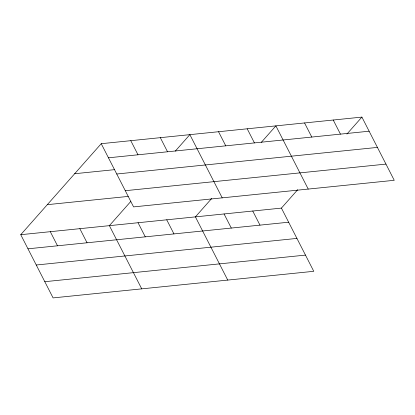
<?xml version="1.0" encoding="UTF-8"?>
<svg xmlns="http://www.w3.org/2000/svg" width="415" height="415" viewBox="0 0 415 415"><rect width="100%" height="100%" fill="white"/><g stroke="black" fill="none" stroke-linecap="round" stroke-linejoin="round"><path stroke-width="0.62" d="M297.7 189.697L281.422 208.102L313.766 271.306L53.094 297.903L20.75 234.698L101.234 143.694L361.906 117.097L394.25 180.302L133.578 206.898L101.234 143.694M130.798 201.436L109.378 225.656L141.722 288.856M175.296 151.122L189.863 134.652L222.207 197.856M211.681 198.474L195.403 216.879L227.742 280.078M261.32 142.345L275.887 125.875L308.226 189.079M346.914 134.055L361.906 117.097M108.455 157.804L369.127 131.207M74.674 173.724L114.493 169.662M116.745 174.004L377.417 147.408M125.283 190.698L385.96 164.101M47.31 204.668L128.23 196.409M20.75 234.698L281.422 208.102M27.971 248.808L288.643 222.212M36.261 265.009L296.933 238.412M44.799 281.697L305.476 255.101M333.235 120.023L340.45 134.133M304.558 122.949L311.779 137.059M247.21 128.8L254.431 142.91M218.539 131.726L225.755 145.836M252.751 211.028L259.972 225.138M224.074 213.953L231.295 228.063M160.32 137.666L167.541 151.776M130.777 140.68L137.998 154.79M166.726 219.805L173.947 233.91M138.055 222.731L145.271 236.835M79.836 228.67L87.057 242.775M50.293 231.684L57.514 245.789"/></g></svg>
